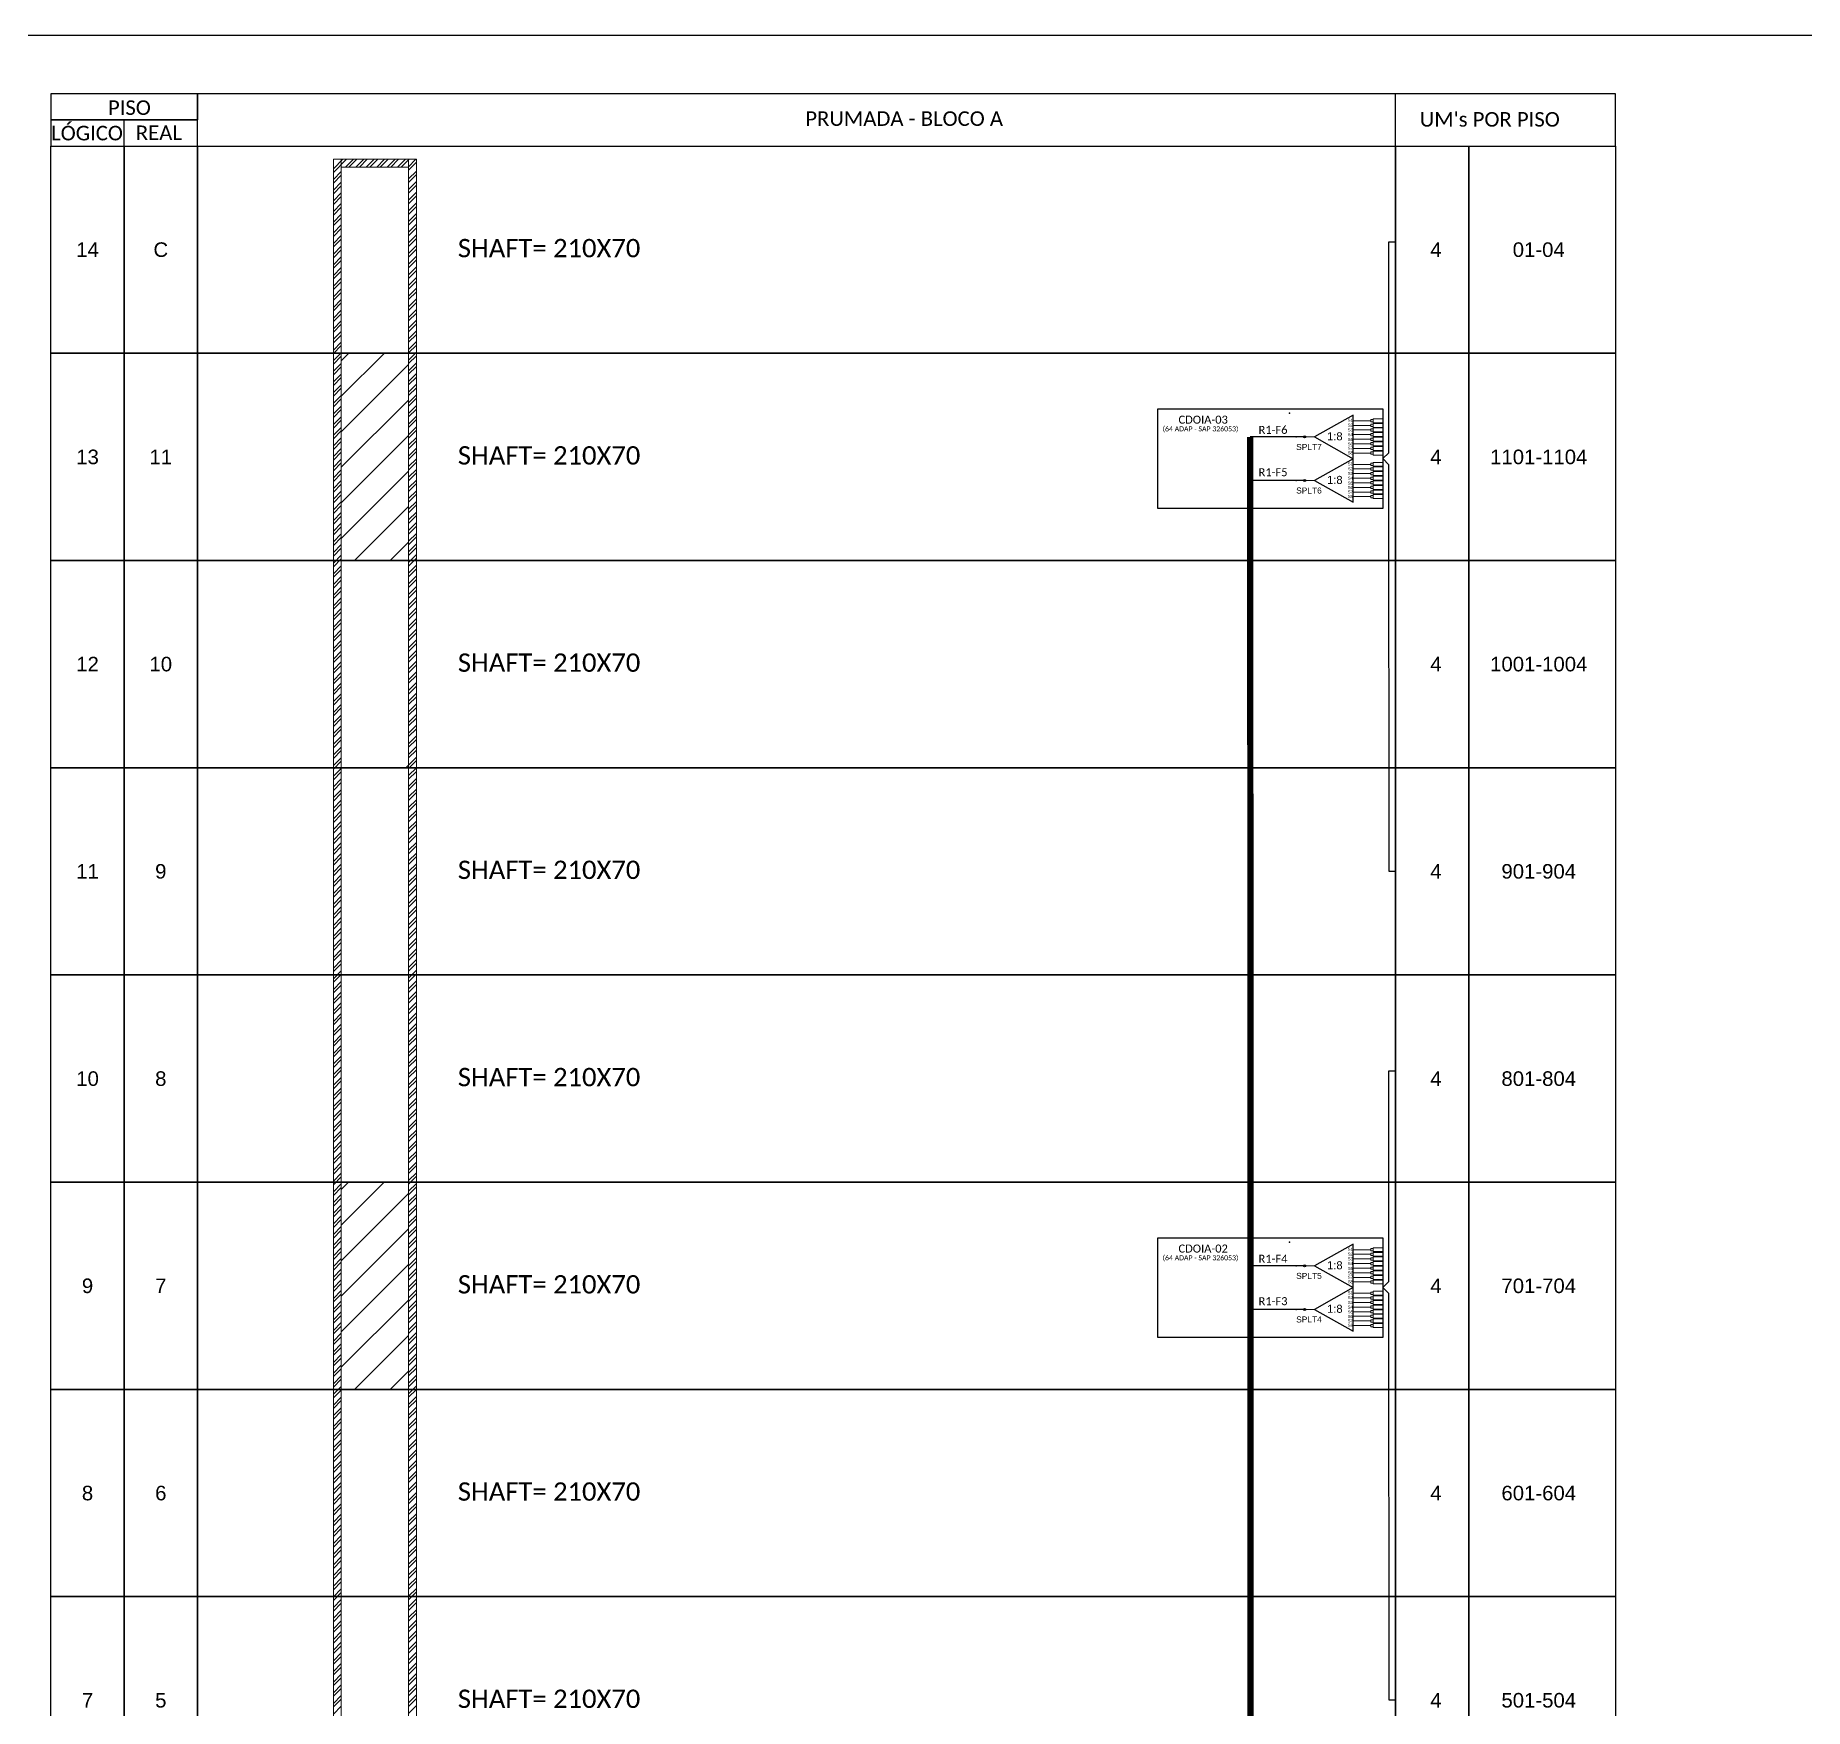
# Model space of a CAD drawing. Header units: inches. Extents: x 10034 to 13570, y 6075 to 9325.
# Drawn here: x 12926.3 to 13245.6, y 8330.6 to 8632.6 of the extents above; entities that cross this region are included whole.
import ezdxf
from ezdxf.enums import TextEntityAlignment as Align

# ---------------------------------------------------------------- set-up
doc = ezdxf.new("R2010")
doc.units = ezdxf.units.IN
doc.header["$MEASUREMENT"] = 0
doc.styles.add('ARIAL', font='arial.ttf')
doc.styles.add('WMF-Calibri0', font='CALIBRI.TTF')

# ---------------------------------------------------------------- blocks, each defined once
blk = doc.blocks.new('SPLT_1-8_SC-APC')
at = {"color": 1}
blk.add_lwpolyline([(-7.37, -2.1), (-17.04, -7.55), (-7.37, -13), (-7.37, -2.1)], dxfattribs=at)
at = {"color": 3, "lineweight": 0}
for points in [[(-2.99, -3.51), (-7.37, -3.51)], [(-2.41, -3.02), (-2.41, -4)], [(-2.41, -3.02), (0, -3.02)], [(-2.41, -4), (0, -4)], [(-2.41, -4.17), (-2.41, -5.16)], [(-2.41, -4.17), (0, -4.17)], [(-7.37, -4.66), (-2.99, -4.66)], [(-7.37, -5.82), (-2.99, -5.82)], [(-7.37, -6.97), (-2.99, -6.97)], [(-7.37, -8.12), (-2.99, -8.12)], [(-2.41, -5.16), (0, -5.16)], [(-2.41, -5.32), (-2.41, -6.31)], [(-2.41, -5.32), (0, -5.32)], [(-2.41, -6.31), (0, -6.31)], [(-2.41, -6.48), (-2.41, -7.46)], [(-2.41, -6.48), (0, -6.48)], [(-2.41, -7.46), (0, -7.46)], [(-2.41, -7.63), (-2.41, -8.62)], [(-2.41, -7.63), (0, -7.63)], [(-2.41, -8.62), (0, -8.62)], [(-2.41, -8.78), (-2.41, -9.77)], [(-2.41, -8.78), (0, -8.78)], [(-7.37, -9.28), (-2.99, -9.28)], [(-7.37, -10.43), (-2.99, -10.43)], [(-7.37, -11.58), (-2.99, -11.58)], [(-2.41, -9.77), (0, -9.77)], [(-2.41, -9.94), (-2.41, -10.92)], [(-2.41, -9.94), (0, -9.94)], [(-2.41, -10.92), (0, -10.92)], [(-2.41, -11.09), (-2.41, -12.08)], [(-2.41, -11.09), (0, -11.09)], [(-2.41, -12.08), (0, -12.08)]]:
    blk.add_lwpolyline(points, dxfattribs=at)
for points in [[(-2.99, -3.22), (-2.41, -3.22), (-2.41, -3.8), (-2.99, -3.8)], [(-2.99, -4.38), (-2.41, -4.38), (-2.41, -4.95), (-2.99, -4.95)], [(-2.99, -5.53), (-2.41, -5.53), (-2.41, -6.1), (-2.99, -6.1)], [(-2.99, -6.68), (-2.41, -6.68), (-2.41, -7.26), (-2.99, -7.26)], [(-2.99, -7.84), (-2.41, -7.84), (-2.41, -8.41), (-2.99, -8.41)], [(-2.99, -8.99), (-2.41, -8.99), (-2.41, -9.56), (-2.99, -9.56)], [(-2.99, -10.14), (-2.41, -10.14), (-2.41, -10.72), (-2.99, -10.72)], [(-2.99, -11.3), (-2.41, -11.3), (-2.41, -11.87), (-2.99, -11.87)]]:
    blk.add_lwpolyline(points, close=True, dxfattribs=at)
at = {"color": 1, "lineweight": 0}
blk.add_lwpolyline([(-17.04, -7.55), (-19.26, -7.55)], dxfattribs=at)
at = {"color": 1, "style": 'ARIAL'}
for s, height, p in [('S1', 0.75, (-8.74, -3.78)), ('S2', 0.75, (-8.74, -4.97)), ('1:8', 2, (-13.91, -8.4)), ('S3', 0.75, (-8.74, -6.18)), ('S4', 0.75, (-8.74, -7.36)), ('S5', 0.75, (-8.74, -8.57)), ('S6', 0.75, (-8.74, -9.69)), ('S7', 0.75, (-8.74, -10.78)), ('S8', 0.75, (-8.74, -11.9))]:
    blk.add_text(s, height=height, dxfattribs=at).set_placement(p)
blk = doc.blocks.new('SPLITTER_')
blk.add_point((0, 0))
at = {"style": 'ARIAL', "flags": 4}
blk.add_attdef('SPLT', (0, -3.26), '', height=1.5, dxfattribs=at)
blk = doc.blocks.new('A$C415C251F')
at = {"color": 3}
blk.add_point((0, 0), dxfattribs=at)
blk = doc.blocks.new('LEG_CDOIA8_C-SPLT_DIR')
at = {"color": 3}
blk.add_blockref('A$C415C251F', (0, 0), dxfattribs=at)
at = {"color": 1, "style": 'WMF-Calibri0', "flags": 4}
blk.add_attdef('CDO', (-26.84, -2.61), '', height=2, dxfattribs=at)
blk.add_attdef('MODELO', text='', height=1.5, dxfattribs=at).set_placement((-22.23, -4.54), align=Align.CENTER)
at = {"style": 'ARIAL', "flags": 4}
blk.add_attdef('SPLITAGEM', text='', height=1.5, dxfattribs=at).set_placement((-18.36, -12.59), align=Align.CENTER)

msp = doc.modelspace()

# ---------------------------------------------------------------- hatches: boundary and pattern name
h = msp.add_hatch()
h.set_pattern_fill('ANSI31', color=1, scale=1.427991)
h.set_pattern_definition([(45, (-2043.8044, -2642.7926), (-3.2059302, 3.2059302), [])])
h.paths.add_polyline_path([(12993.64, 8575.2), (12981.5, 8575.2), (12981.5, 8537.79), (12993.64, 8537.79)])
h = msp.add_hatch(color=3)
h.dxf.hatch_style = 1
edge = h.paths.add_edge_path()
edge.add_arc((13155.37, 8560.12), 0.185, 0, 360)
h = msp.add_hatch(color=3)
h.dxf.hatch_style = 1
edge = h.paths.add_edge_path()
edge.add_arc((13155.37, 8560.12), 0.185, 0, 360)
h = msp.add_hatch(color=3)
h.dxf.hatch_style = 1
edge = h.paths.add_edge_path()
edge.add_arc((13155.37, 8552.25), 0.185, 0, 360)
h = msp.add_hatch(color=3)
h.dxf.hatch_style = 1
edge = h.paths.add_edge_path()
edge.add_arc((13155.37, 8552.25), 0.185, 0, 360)
h = msp.add_hatch()
h.set_pattern_fill('ANSI31', color=1, scale=1.427991)
h.set_pattern_definition([(45, (-2043.8044, -2792.4174), (-3.2059302, 3.2059302), [])])
h.paths.add_polyline_path([(12993.64, 8425.57), (12981.5, 8425.57), (12981.5, 8388.17), (12993.64, 8388.17)])
h = msp.add_hatch(color=3)
h.dxf.hatch_style = 1
edge = h.paths.add_edge_path()
edge.add_arc((13155.37, 8410.49), 0.185, 0, 360)
h = msp.add_hatch(color=3)
h.dxf.hatch_style = 1
edge = h.paths.add_edge_path()
edge.add_arc((13155.37, 8410.49), 0.185, 0, 360)
h = msp.add_hatch(color=3)
h.dxf.hatch_style = 1
edge = h.paths.add_edge_path()
edge.add_arc((13155.37, 8402.63), 0.185, 0, 360)
h = msp.add_hatch(color=3)
h.dxf.hatch_style = 1
edge = h.paths.add_edge_path()
edge.add_arc((13155.37, 8402.63), 0.185, 0, 360)

# ---------------------------------------------------------------- linework, layer by layer
at = {"color": 3}
for p, q in [((12980.08, 8608.5), (12981.81, 8610.23)), ((12980.08, 8607.86), (12982.45, 8610.23)), ((12982.26, 8608.8), (12983.69, 8610.23)), ((12982.9, 8608.8), (12984.33, 8610.23)), ((12984.14, 8608.8), (12985.57, 8610.23)), ((12984.79, 8608.8), (12986.21, 8610.23)), ((12986.03, 8608.8), (12987.45, 8610.23)), ((12986.67, 8608.8), (12988.1, 8610.23)), ((12987.91, 8608.8), (12989.34, 8610.23)), ((12988.55, 8608.8), (12989.98, 8610.23)), ((12989.79, 8608.8), (12991.22, 8610.23)), ((12990.43, 8608.8), (12991.86, 8610.23)), ((12991.67, 8608.8), (12993.1, 8610.23)), ((12992.32, 8608.8), (12993.74, 8610.23)), ((12993.56, 8608.8), (12994.98, 8610.23)), ((12993.65, 8608.26), (12995.08, 8609.68)), ((12980.08, 8606.58), (12981.51, 8608.01)), ((12980.08, 8605.94), (12981.51, 8607.37)), ((12980.08, 8604.66), (12981.51, 8606.09)), ((12980.08, 8604.02), (12981.51, 8605.44)), ((12993.65, 8606.69), (12995.08, 8608.11)), ((12993.65, 8606.04), (12995.08, 8607.47)), ((12993.65, 8604.76), (12995.08, 8606.19)), ((12993.65, 8604.12), (12995.08, 8605.55)), ((12980.08, 8602.73), (12981.51, 8604.16)), ((12980.08, 8602.09), (12981.51, 8603.52)), ((12980.08, 8600.81), (12981.51, 8602.24)), ((12993.65, 8602.84), (12995.08, 8604.27)), ((12993.65, 8602.2), (12995.08, 8603.63)), ((12993.65, 8600.91), (12995.08, 8602.34)), ((12980.08, 8600.17), (12981.51, 8601.6)), ((12980.08, 8598.89), (12981.51, 8600.31)), ((12980.08, 8598.25), (12981.51, 8599.67)), ((12993.65, 8600.27), (12995.08, 8601.7)), ((12993.65, 8598.99), (12995.08, 8600.42)), ((12993.65, 8598.35), (12995.08, 8599.78)), ((12980.08, 8596.96), (12981.51, 8598.39)), ((12980.08, 8596.32), (12981.51, 8597.75)), ((12980.08, 8595.04), (12981.51, 8596.47)), ((12980.08, 8594.4), (12981.51, 8595.83)), ((12993.65, 8597.07), (12995.08, 8598.5)), ((12993.65, 8596.43), (12995.08, 8597.85)), ((12993.65, 8595.14), (12995.08, 8596.57)), ((12993.65, 8594.5), (12995.08, 8595.93)), ((12980.08, 8593.12), (12981.51, 8594.54)), ((12980.08, 8592.47), (12981.51, 8593.9)), ((12980.08, 8591.19), (12981.51, 8592.62)), ((12993.65, 8593.22), (12995.08, 8594.65)), ((12993.65, 8592.58), (12995.08, 8594.01)), ((12993.65, 8591.3), (12995.08, 8592.73)), ((12980.08, 8590.55), (12981.51, 8591.98)), ((12980.08, 8589.27), (12981.51, 8590.7)), ((12980.08, 8588.63), (12981.51, 8590.06)), ((12993.65, 8590.66), (12995.08, 8592.08)), ((12993.65, 8589.37), (12995.08, 8590.8)), ((12993.65, 8588.73), (12995.08, 8590.16)), ((12980.08, 8587.35), (12981.51, 8588.77)), ((12980.08, 8586.7), (12981.51, 8588.13)), ((12980.08, 8585.42), (12981.51, 8586.85)), ((12980.08, 8584.78), (12981.51, 8586.21)), ((12993.65, 8587.45), (12995.08, 8588.88)), ((12993.65, 8586.81), (12995.08, 8588.24)), ((12993.65, 8585.53), (12995.08, 8586.95)), ((12993.65, 8584.89), (12995.08, 8586.31)), ((12980.08, 8583.5), (12981.51, 8584.93)), ((12980.08, 8582.86), (12981.51, 8584.29)), ((12980.08, 8581.57), (12981.51, 8583)), ((12993.65, 8583.6), (12995.08, 8585.03)), ((12993.65, 8582.96), (12995.08, 8584.39)), ((12993.65, 8581.68), (12995.08, 8583.11)), ((12980.08, 8580.93), (12981.51, 8582.36)), ((12980.08, 8579.65), (12981.51, 8581.08)), ((12980.08, 8579.01), (12981.51, 8580.44)), ((12993.65, 8581.04), (12995.08, 8582.47)), ((12993.65, 8579.76), (12995.08, 8581.18)), ((12993.65, 8579.11), (12995.08, 8580.54)), ((12980.08, 8577.73), (12981.51, 8579.16)), ((12980.08, 8577.09), (12981.51, 8578.51)), ((12980.08, 8575.8), (12981.51, 8577.23)), ((12980.08, 8575.16), (12981.51, 8576.59)), ((12993.65, 8577.83), (12995.08, 8579.26)), ((12993.65, 8577.19), (12995.08, 8578.62)), ((12993.65, 8575.91), (12995.08, 8577.34)), ((12993.65, 8575.27), (12995.08, 8576.7)), ((12980.08, 8573.88), (12981.51, 8575.31)), ((12980.08, 8573.24), (12981.51, 8574.67)), ((12980.08, 8571.96), (12981.51, 8573.38)), ((12993.65, 8573.99), (12995.08, 8575.41)), ((12993.65, 8573.34), (12995.08, 8574.77)), ((12993.65, 8572.06), (12995.08, 8573.49)), ((12980.08, 8571.32), (12981.51, 8572.74)), ((12980.08, 8570.03), (12981.51, 8571.46)), ((12980.08, 8569.39), (12981.51, 8570.82)), ((12993.65, 8571.42), (12995.08, 8572.85)), ((12993.65, 8570.14), (12995.08, 8571.57)), ((12993.65, 8569.5), (12995.08, 8570.92)), ((12980.08, 8568.11), (12981.51, 8569.54)), ((12980.08, 8567.47), (12981.51, 8568.9)), ((12980.08, 8566.19), (12981.51, 8567.61)), ((12980.08, 8565.55), (12981.51, 8566.97)), ((12993.65, 8568.21), (12995.08, 8569.64)), ((12993.65, 8567.57), (12995.08, 8569)), ((12993.65, 8566.29), (12995.08, 8567.72)), ((12993.65, 8565.65), (12995.08, 8567.08)), ((12980.08, 8564.26), (12981.51, 8565.69)), ((12980.08, 8563.62), (12981.51, 8565.05)), ((12980.08, 8562.34), (12981.51, 8563.77)), ((12993.65, 8564.37), (12995.08, 8565.8)), ((12993.65, 8563.73), (12995.08, 8565.15)), ((12993.65, 8562.44), (12995.08, 8563.87)), ((12980.08, 8561.7), (12981.51, 8563.13)), ((12980.08, 8560.42), (12981.51, 8561.84)), ((12980.08, 8559.77), (12981.51, 8561.2)), ((12993.65, 8561.8), (12995.08, 8563.23)), ((12993.65, 8560.52), (12995.08, 8561.95)), ((12993.65, 8559.88), (12995.08, 8561.31)), ((12980.08, 8558.49), (12981.51, 8559.92)), ((12980.08, 8557.85), (12981.51, 8559.28)), ((12980.08, 8556.57), (12981.51, 8558)), ((12980.08, 8555.93), (12981.51, 8557.36)), ((12993.65, 8558.6), (12995.08, 8560.02)), ((12993.65, 8557.96), (12995.08, 8559.38)), ((12993.65, 8556.67), (12995.08, 8558.1)), ((12993.65, 8556.03), (12995.08, 8557.46)), ((12980.08, 8554.64), (12981.51, 8556.07)), ((12980.08, 8554), (12981.51, 8555.43)), ((12980.08, 8552.72), (12981.51, 8554.15)), ((12993.65, 8554.75), (12995.08, 8556.18)), ((12993.65, 8554.11), (12995.08, 8555.54)), ((12993.65, 8552.83), (12995.08, 8554.25)), ((12980.08, 8552.08), (12981.51, 8553.51)), ((12980.08, 8550.8), (12981.51, 8552.23)), ((12980.08, 8550.16), (12981.51, 8551.58)), ((12993.65, 8552.18), (12995.08, 8553.61)), ((12993.65, 8550.9), (12995.08, 8552.33)), ((12993.65, 8550.26), (12995.08, 8551.69)), ((12980.08, 8548.87), (12981.51, 8550.3)), ((12980.08, 8548.23), (12981.51, 8549.66)), ((12980.08, 8546.95), (12981.51, 8548.38)), ((12980.08, 8546.31), (12981.51, 8547.74)), ((12993.65, 8548.98), (12995.08, 8550.41)), ((12993.65, 8548.34), (12995.08, 8549.77)), ((12993.65, 8547.06), (12995.08, 8548.48)), ((12993.65, 8546.41), (12995.08, 8547.84)), ((12980.08, 8545.03), (12981.51, 8546.46)), ((12980.08, 8544.39), (12981.51, 8545.81)), ((12980.08, 8543.1), (12981.51, 8544.53)), ((12993.65, 8545.13), (12995.08, 8546.56)), ((12993.65, 8544.49), (12995.08, 8545.92)), ((12993.65, 8543.21), (12995.08, 8544.64)), ((12980.08, 8542.46), (12981.51, 8543.89)), ((12980.08, 8541.18), (12981.51, 8542.61)), ((12980.08, 8540.54), (12981.51, 8541.97)), ((12993.65, 8542.57), (12995.08, 8543.99)), ((12993.65, 8541.28), (12995.08, 8542.71)), ((12993.65, 8540.64), (12995.08, 8542.07)), ((12980.08, 8539.26), (12981.51, 8540.68)), ((12980.08, 8538.62), (12981.51, 8540.04)), ((12980.08, 8537.33), (12981.51, 8538.76)), ((12980.08, 8536.69), (12981.51, 8538.12)), ((12993.65, 8539.36), (12995.08, 8540.79)), ((12993.65, 8538.72), (12995.08, 8540.15)), ((12993.65, 8537.44), (12995.08, 8538.87)), ((12993.65, 8536.8), (12995.08, 8538.22)), ((12980.08, 8535.41), (12981.51, 8536.84)), ((12980.08, 8534.77), (12981.51, 8536.2)), ((12980.08, 8533.49), (12981.51, 8534.91)), ((12993.65, 8535.51), (12995.08, 8536.94)), ((12993.65, 8534.87), (12995.08, 8536.3)), ((12993.65, 8533.59), (12995.08, 8535.02)), ((12980.08, 8532.84), (12981.51, 8534.27)), ((12980.08, 8531.56), (12981.51, 8532.99)), ((12980.08, 8530.92), (12981.51, 8532.35)), ((12993.65, 8532.95), (12995.08, 8534.38)), ((12993.65, 8531.67), (12995.08, 8533.09)), ((12993.65, 8531.03), (12995.08, 8532.45)), ((12980.08, 8529.64), (12981.51, 8531.07)), ((12980.08, 8529), (12981.51, 8530.43)), ((12980.08, 8527.72), (12981.51, 8529.14)), ((12980.08, 8527.07), (12981.51, 8528.5)), ((12993.65, 8529.74), (12995.08, 8531.17)), ((12993.65, 8529.1), (12995.08, 8530.53)), ((12993.65, 8527.82), (12995.08, 8529.25)), ((12993.65, 8527.18), (12995.08, 8528.61)), ((12980.08, 8525.79), (12981.51, 8527.22)), ((12980.08, 8525.15), (12981.51, 8526.58)), ((12980.08, 8523.87), (12981.51, 8525.3)), ((12993.65, 8525.9), (12995.08, 8527.32)), ((12993.65, 8525.25), (12995.08, 8526.68)), ((12993.65, 8523.97), (12995.08, 8525.4)), ((12980.08, 8523.23), (12981.51, 8524.65)), ((12980.08, 8521.94), (12981.51, 8523.37)), ((12980.08, 8521.3), (12981.51, 8522.73)), ((12993.65, 8523.33), (12995.08, 8524.76)), ((12993.65, 8522.05), (12995.08, 8523.48)), ((12993.65, 8521.41), (12995.08, 8522.84)), ((12980.08, 8520.02), (12981.51, 8521.45)), ((12980.08, 8519.38), (12981.51, 8520.81)), ((12980.08, 8518.1), (12981.51, 8519.53)), ((12980.08, 8517.46), (12981.51, 8518.88)), ((12993.65, 8520.13), (12995.08, 8521.55)), ((12993.65, 8519.48), (12995.08, 8520.91)), ((12993.65, 8518.2), (12995.08, 8519.63)), ((12993.65, 8517.56), (12995.08, 8518.99)), ((12980.08, 8516.17), (12981.51, 8517.6)), ((12980.08, 8515.53), (12981.51, 8516.96)), ((12980.08, 8514.25), (12981.51, 8515.68)), ((12993.65, 8516.28), (12995.08, 8517.71)), ((12993.65, 8515.64), (12995.08, 8517.07)), ((12993.65, 8514.35), (12995.08, 8515.78)), ((12980.08, 8513.61), (12981.51, 8515.04)), ((12980.08, 8512.33), (12981.51, 8513.75)), ((12980.08, 8511.69), (12981.51, 8513.11)), ((12993.65, 8513.71), (12995.08, 8515.14)), ((12993.65, 8512.43), (12995.08, 8513.86)), ((12993.65, 8511.79), (12995.08, 8513.22)), ((12980.08, 8510.4), (12981.51, 8511.83)), ((12980.08, 8509.76), (12981.51, 8511.19)), ((12980.08, 8508.48), (12981.51, 8509.91)), ((12980.08, 8507.84), (12981.51, 8509.27)), ((12993.65, 8510.51), (12995.08, 8511.94)), ((12993.65, 8509.87), (12995.08, 8511.29)), ((12993.65, 8508.58), (12995.08, 8510.01)), ((12993.65, 8507.94), (12995.08, 8509.37)), ((12980.08, 8506.56), (12981.51, 8507.98)), ((12980.08, 8505.91), (12981.51, 8507.34)), ((12980.08, 8504.63), (12981.51, 8506.06)), ((12993.65, 8506.66), (12995.08, 8508.09)), ((12993.65, 8506.02), (12995.08, 8507.45)), ((12993.65, 8504.74), (12995.08, 8506.16)), ((12980.08, 8503.99), (12981.51, 8505.42)), ((12980.08, 8502.71), (12981.51, 8504.14)), ((12980.08, 8502.07), (12981.51, 8503.5)), ((12993.65, 8504.1), (12995.08, 8505.52)), ((12993.65, 8502.81), (12995.08, 8504.24)), ((12993.65, 8502.17), (12995.08, 8503.6)), ((12980.08, 8500.79), (12981.51, 8502.21)), ((12980.08, 8500.14), (12981.51, 8501.57)), ((12980.08, 8498.86), (12981.51, 8500.29)), ((12980.08, 8498.22), (12981.51, 8499.65)), ((12993.16, 8500.4), (12995.08, 8502.32)), ((12993.65, 8500.25), (12995.08, 8501.68)), ((12993.65, 8498.97), (12995.08, 8500.39)), ((12993.65, 8498.33), (12995.08, 8499.75)), ((12980.08, 8496.94), (12981.51, 8498.37)), ((12980.08, 8496.3), (12981.51, 8497.72)), ((12980.08, 8495.01), (12981.51, 8496.44)), ((12993.65, 8497.04), (12995.08, 8498.47)), ((12993.65, 8496.4), (12995.08, 8497.83)), ((12993.65, 8495.12), (12995.08, 8496.55)), ((12980.08, 8494.37), (12981.51, 8495.8)), ((12980.08, 8493.09), (12981.51, 8494.52)), ((12980.08, 8492.45), (12981.51, 8493.88)), ((12993.65, 8494.48), (12995.08, 8495.91)), ((12993.65, 8493.2), (12995.08, 8494.62)), ((12993.65, 8492.55), (12995.08, 8493.98)), ((12980.08, 8491.17), (12981.51, 8492.6)), ((12980.08, 8490.53), (12981.51, 8491.95)), ((12980.08, 8489.24), (12981.51, 8490.67)), ((12993.65, 8491.27), (12995.08, 8492.7)), ((12993.65, 8490.63), (12995.08, 8492.06)), ((12993.65, 8489.35), (12995.08, 8490.78)), ((12993.65, 8488.71), (12995.08, 8490.14)), ((12980.08, 8488.6), (12981.51, 8490.03)), ((12980.08, 8487.32), (12981.51, 8488.75)), ((12980.08, 8486.68), (12981.51, 8488.11)), ((12993.65, 8487.42), (12995.08, 8488.85)), ((12993.65, 8486.78), (12995.08, 8488.21)), ((12993.65, 8485.5), (12995.08, 8486.93)), ((12980.08, 8485.4), (12981.51, 8486.82)), ((12980.08, 8484.76), (12981.51, 8486.18)), ((12980.08, 8483.47), (12981.51, 8484.9)), ((12980.08, 8482.83), (12981.51, 8484.26)), ((12993.65, 8484.86), (12995.08, 8486.29)), ((12993.65, 8483.58), (12995.08, 8485.01)), ((12993.65, 8482.94), (12995.08, 8484.36)), ((12980.08, 8481.55), (12981.51, 8482.98)), ((12980.08, 8480.91), (12981.51, 8482.34)), ((12980.08, 8479.63), (12981.51, 8481.05)), ((12993.65, 8481.65), (12995.08, 8483.08)), ((12993.65, 8481.01), (12995.08, 8482.44)), ((12993.65, 8479.73), (12995.08, 8481.16)), ((12993.65, 8479.09), (12995.08, 8480.52)), ((12980.08, 8478.98), (12981.51, 8480.41)), ((12980.08, 8477.7), (12981.51, 8479.13)), ((12980.08, 8477.06), (12981.51, 8478.49)), ((12993.65, 8477.81), (12995.08, 8479.24)), ((12993.65, 8477.17), (12995.08, 8478.59)), ((12993.65, 8475.88), (12995.08, 8477.31)), ((12980.08, 8475.78), (12981.51, 8477.21)), ((12980.08, 8475.14), (12981.51, 8476.57)), ((12980.08, 8473.86), (12981.51, 8475.28)), ((12980.08, 8473.21), (12981.51, 8474.64)), ((12993.65, 8475.24), (12995.08, 8476.67)), ((12993.65, 8473.96), (12995.08, 8475.39)), ((12993.65, 8473.32), (12995.08, 8474.75)), ((12980.08, 8471.93), (12981.51, 8473.36)), ((12980.08, 8471.29), (12981.51, 8472.72)), ((12980.08, 8470.01), (12981.51, 8471.44)), ((12993.65, 8472.04), (12995.08, 8473.46)), ((12993.65, 8471.4), (12995.08, 8472.82)), ((12993.65, 8470.11), (12995.08, 8471.54)), ((12993.65, 8469.47), (12995.08, 8470.9)), ((12980.08, 8469.37), (12981.51, 8470.8)), ((12980.08, 8468.08), (12981.51, 8469.51)), ((12980.08, 8467.44), (12981.51, 8468.87)), ((12993.65, 8468.19), (12995.08, 8469.62)), ((12993.65, 8467.55), (12995.08, 8468.98)), ((12980.08, 8466.16), (12981.51, 8467.59)), ((12980.08, 8465.52), (12981.51, 8466.95)), ((12980.08, 8464.24), (12981.51, 8465.67)), ((12980.08, 8463.6), (12981.51, 8465.02)), ((12993.65, 8466.27), (12995.08, 8467.69)), ((12993.65, 8465.62), (12995.08, 8467.05)), ((12993.65, 8464.34), (12995.08, 8465.77)), ((12993.65, 8463.7), (12995.08, 8465.13)), ((12980.08, 8462.31), (12981.51, 8463.74)), ((12980.08, 8461.67), (12981.51, 8463.1)), ((12980.08, 8460.39), (12981.51, 8461.82)), ((12993.65, 8462.42), (12995.08, 8463.85)), ((12993.65, 8461.78), (12995.08, 8463.21)), ((12993.65, 8460.5), (12995.08, 8461.92)), ((12980.08, 8459.75), (12981.51, 8461.18)), ((12980.08, 8458.47), (12981.51, 8459.89)), ((12980.08, 8457.83), (12981.51, 8459.25)), ((12993.65, 8459.85), (12995.08, 8461.28)), ((12993.65, 8458.57), (12995.08, 8460)), ((12993.65, 8457.93), (12995.08, 8459.36)), ((12980.08, 8456.54), (12981.51, 8457.97)), ((12980.08, 8455.9), (12981.51, 8457.33)), ((12980.08, 8454.62), (12981.51, 8456.05)), ((12980.08, 8453.98), (12981.51, 8455.41)), ((12993.65, 8456.65), (12995.08, 8458.08)), ((12993.65, 8456.01), (12995.08, 8457.43)), ((12993.65, 8454.72), (12995.08, 8456.15)), ((12993.65, 8454.08), (12995.08, 8455.51)), ((12980.08, 8452.7), (12981.51, 8454.12)), ((12980.08, 8452.06), (12981.51, 8453.48)), ((12980.08, 8450.77), (12981.51, 8452.2)), ((12993.65, 8452.8), (12995.08, 8454.23)), ((12993.65, 8452.16), (12995.08, 8453.59)), ((12993.65, 8450.88), (12995.08, 8452.31)), ((12980.08, 8450.13), (12981.51, 8451.56)), ((12980.08, 8448.85), (12981.51, 8450.28)), ((12980.08, 8448.21), (12981.51, 8449.64)), ((12993.65, 8450.24), (12995.08, 8451.66)), ((12993.65, 8448.95), (12995.08, 8450.38)), ((12993.65, 8448.31), (12995.08, 8449.74)), ((12980.08, 8446.93), (12981.51, 8448.35)), ((12980.08, 8446.28), (12981.51, 8447.71)), ((12980.08, 8445), (12981.51, 8446.43)), ((12980.08, 8444.36), (12981.51, 8445.79)), ((12993.65, 8447.03), (12995.08, 8448.46)), ((12993.65, 8446.39), (12995.08, 8447.82)), ((12993.65, 8445.11), (12995.08, 8446.53)), ((12993.65, 8444.47), (12995.08, 8445.89)), ((12980.08, 8443.08), (12981.51, 8444.51)), ((12980.08, 8442.44), (12981.51, 8443.87)), ((12980.08, 8441.15), (12981.51, 8442.58)), ((12993.65, 8443.18), (12995.08, 8444.61)), ((12993.65, 8442.54), (12995.08, 8443.97)), ((12993.65, 8441.26), (12995.08, 8442.69)), ((12980.08, 8440.51), (12981.51, 8441.94)), ((12980.08, 8439.23), (12981.51, 8440.66)), ((12980.08, 8438.59), (12981.51, 8440.02)), ((12993.65, 8440.62), (12995.08, 8442.05)), ((12993.65, 8439.34), (12995.08, 8440.76)), ((12993.65, 8438.69), (12995.08, 8440.12)), ((12980.08, 8437.31), (12981.51, 8438.74)), ((12980.08, 8436.67), (12981.51, 8438.09)), ((12980.08, 8435.38), (12981.51, 8436.81)), ((12980.08, 8434.74), (12981.51, 8436.17)), ((12993.65, 8437.41), (12995.08, 8438.84)), ((12993.65, 8436.77), (12995.08, 8438.2)), ((12993.65, 8435.49), (12995.08, 8436.92)), ((12993.65, 8434.85), (12995.08, 8436.28)), ((12980.08, 8433.46), (12981.51, 8434.89)), ((12980.08, 8432.82), (12981.51, 8434.25)), ((12980.08, 8431.54), (12981.51, 8432.97)), ((12993.65, 8433.57), (12995.08, 8434.99)), ((12993.65, 8432.92), (12995.08, 8434.35)), ((12993.65, 8431.64), (12995.08, 8433.07)), ((12980.08, 8430.9), (12981.51, 8432.32)), ((12980.08, 8429.61), (12981.51, 8431.04)), ((12980.08, 8428.97), (12981.51, 8430.4)), ((12993.65, 8431), (12995.08, 8432.43)), ((12993.65, 8429.72), (12995.08, 8431.15)), ((12993.65, 8429.08), (12995.08, 8430.5)), ((12980.08, 8427.69), (12981.51, 8429.12)), ((12980.08, 8427.05), (12981.51, 8428.48)), ((12980.08, 8425.77), (12981.51, 8427.19)), ((12980.08, 8425.13), (12981.51, 8426.55)), ((12993.65, 8427.79), (12995.08, 8429.22)), ((12993.65, 8427.15), (12995.08, 8428.58)), ((12993.65, 8425.87), (12995.08, 8427.3)), ((12993.65, 8425.23), (12995.08, 8426.66)), ((12980.08, 8423.84), (12981.51, 8425.27)), ((12980.08, 8423.2), (12981.51, 8424.63)), ((12980.08, 8421.92), (12981.51, 8423.35)), ((12993.65, 8423.95), (12995.08, 8425.38)), ((12993.65, 8423.31), (12995.08, 8424.73)), ((12993.65, 8422.02), (12995.08, 8423.45)), ((12980.08, 8421.28), (12981.51, 8422.71)), ((12980.08, 8420), (12981.51, 8421.42)), ((12980.08, 8419.35), (12981.51, 8420.78)), ((12993.65, 8421.38), (12995.08, 8422.81)), ((12993.65, 8420.1), (12995.08, 8421.53)), ((12993.65, 8419.46), (12995.08, 8420.89)), ((12980.08, 8418.07), (12981.51, 8419.5)), ((12980.08, 8417.43), (12981.51, 8418.86)), ((12980.08, 8416.15), (12981.51, 8417.58)), ((12980.08, 8415.51), (12981.51, 8416.94)), ((12993.65, 8418.18), (12995.08, 8419.6)), ((12993.65, 8417.54), (12995.08, 8418.96)), ((12993.65, 8416.25), (12995.08, 8417.68)), ((12993.65, 8415.61), (12995.08, 8417.04)), ((12980.08, 8414.23), (12981.51, 8415.65)), ((12980.08, 8413.58), (12981.51, 8415.01)), ((12980.08, 8412.3), (12981.51, 8413.73)), ((12993.65, 8414.33), (12995.08, 8415.76)), ((12993.65, 8413.69), (12995.08, 8415.12)), ((12993.65, 8412.41), (12995.08, 8413.83)), ((12980.08, 8411.66), (12981.51, 8413.09)), ((12980.08, 8410.38), (12981.51, 8411.81)), ((12980.08, 8409.74), (12981.51, 8411.16)), ((12993.65, 8411.76), (12995.08, 8413.19)), ((12993.65, 8410.48), (12995.08, 8411.91)), ((12993.65, 8409.84), (12995.08, 8411.27)), ((12980.08, 8408.45), (12981.51, 8409.88)), ((12980.08, 8407.81), (12981.51, 8409.24)), ((12980.08, 8406.53), (12981.51, 8407.96)), ((12980.08, 8405.89), (12981.51, 8407.32)), ((12993.65, 8408.56), (12995.08, 8409.99)), ((12993.65, 8407.92), (12995.08, 8409.35)), ((12993.65, 8406.64), (12995.08, 8408.06)), ((12993.65, 8405.99), (12995.08, 8407.42)), ((12980.08, 8404.61), (12981.51, 8406.04)), ((12980.08, 8403.97), (12981.51, 8405.39)), ((12980.08, 8402.68), (12981.51, 8404.11)), ((12993.65, 8404.71), (12995.08, 8406.14)), ((12993.65, 8404.07), (12995.08, 8405.5)), ((12993.65, 8402.79), (12995.08, 8404.22)), ((12980.08, 8402.04), (12981.51, 8403.47)), ((12980.08, 8400.76), (12981.51, 8402.19)), ((12980.08, 8400.12), (12981.51, 8401.55)), ((12993.65, 8402.15), (12995.08, 8403.58)), ((12993.65, 8400.86), (12995.08, 8402.29)), ((12993.65, 8400.22), (12995.08, 8401.65)), ((12980.08, 8398.84), (12981.51, 8400.26)), ((12980.08, 8398.2), (12981.51, 8399.62)), ((12980.08, 8396.91), (12981.51, 8398.34)), ((12980.08, 8396.27), (12981.51, 8397.7)), ((12993.65, 8398.94), (12995.08, 8400.37)), ((12993.65, 8398.3), (12995.08, 8399.73)), ((12993.65, 8397.02), (12995.08, 8398.45)), ((12993.65, 8396.38), (12995.08, 8397.8)), ((12980.08, 8394.99), (12981.51, 8396.42)), ((12980.08, 8394.35), (12981.51, 8395.78)), ((12980.08, 8393.07), (12981.51, 8394.49)), ((12993.65, 8395.09), (12995.08, 8396.52)), ((12993.65, 8394.45), (12995.08, 8395.88)), ((12993.65, 8393.17), (12995.08, 8394.6)), ((12980.08, 8392.42), (12981.51, 8393.85)), ((12980.08, 8391.14), (12981.51, 8392.57)), ((12980.08, 8390.5), (12981.51, 8391.93)), ((12993.65, 8392.53), (12995.08, 8393.96)), ((12993.65, 8391.25), (12995.08, 8392.67)), ((12993.65, 8390.61), (12995.08, 8392.03)), ((12980.08, 8389.22), (12981.51, 8390.65)), ((12980.08, 8388.58), (12981.51, 8390.01)), ((12980.08, 8387.3), (12981.51, 8388.72)), ((12980.08, 8386.65), (12981.51, 8388.08)), ((12993.65, 8389.32), (12995.08, 8390.75)), ((12993.65, 8388.68), (12995.08, 8390.11)), ((12993.65, 8387.4), (12995.08, 8388.83)), ((12993.65, 8386.76), (12995.08, 8388.19)), ((12980.08, 8385.37), (12981.51, 8386.8)), ((12980.08, 8384.73), (12981.51, 8386.16)), ((12980.08, 8383.45), (12981.51, 8384.88)), ((12993.65, 8385.48), (12995.08, 8386.9)), ((12993.65, 8384.84), (12995.08, 8386.26)), ((12993.65, 8383.55), (12995.08, 8384.98)), ((12980.08, 8382.81), (12981.51, 8384.23)), ((12980.08, 8381.52), (12981.51, 8382.95)), ((12980.08, 8380.88), (12981.51, 8382.31)), ((12993.65, 8382.91), (12995.08, 8384.34)), ((12993.65, 8381.63), (12995.08, 8383.06)), ((12993.65, 8380.99), (12995.08, 8382.42)), ((12980.08, 8379.6), (12981.51, 8381.03)), ((12980.08, 8378.96), (12981.51, 8380.39)), ((12980.08, 8377.68), (12981.51, 8379.11)), ((12980.08, 8377.04), (12981.51, 8378.46)), ((12993.65, 8379.71), (12995.08, 8381.13)), ((12993.65, 8379.06), (12995.08, 8380.49)), ((12993.65, 8377.78), (12995.08, 8379.21)), ((12993.65, 8377.14), (12995.08, 8378.57)), ((12980.08, 8375.75), (12981.51, 8377.18)), ((12980.08, 8375.11), (12981.51, 8376.54)), ((12980.08, 8373.83), (12981.51, 8375.26)), ((12993.65, 8375.86), (12995.08, 8377.29)), ((12993.65, 8375.22), (12995.08, 8376.65)), ((12993.65, 8373.93), (12995.08, 8375.36)), ((12980.08, 8373.19), (12981.51, 8374.62)), ((12980.08, 8371.91), (12981.51, 8373.33)), ((12980.08, 8371.27), (12981.51, 8372.69)), ((12993.65, 8373.29), (12995.08, 8374.72)), ((12993.65, 8372.01), (12995.08, 8373.44)), ((12993.65, 8371.37), (12995.08, 8372.8)), ((12980.08, 8369.98), (12981.51, 8371.41)), ((12980.08, 8369.34), (12981.51, 8370.77)), ((12980.08, 8368.06), (12981.51, 8369.49)), ((12980.08, 8367.42), (12981.51, 8368.85)), ((12993.65, 8370.09), (12995.08, 8371.52)), ((12993.65, 8369.45), (12995.08, 8370.87)), ((12993.65, 8368.16), (12995.08, 8369.59)), ((12993.65, 8367.52), (12995.08, 8368.95)), ((12980.08, 8366.14), (12981.51, 8367.56)), ((12980.08, 8365.49), (12981.51, 8366.92)), ((12980.08, 8364.21), (12981.51, 8365.64)), ((12993.65, 8366.24), (12995.08, 8367.67)), ((12993.65, 8365.6), (12995.08, 8367.03)), ((12993.65, 8364.32), (12995.08, 8365.75)), ((12980.08, 8363.57), (12981.51, 8365)), ((12980.08, 8362.29), (12981.51, 8363.72)), ((12980.08, 8361.65), (12981.51, 8363.08)), ((12993.65, 8363.68), (12995.08, 8365.1)), ((12993.65, 8362.39), (12995.08, 8363.82)), ((12993.65, 8361.75), (12995.08, 8363.18)), ((12980.08, 8360.37), (12981.51, 8361.79)), ((12980.08, 8359.72), (12981.51, 8361.15)), ((12980.08, 8358.44), (12981.51, 8359.87)), ((12980.08, 8357.8), (12981.51, 8359.23)), ((12993.65, 8360.47), (12995.08, 8361.9)), ((12993.65, 8359.83), (12995.08, 8361.26)), ((12993.65, 8358.55), (12995.08, 8359.97)), ((12993.65, 8357.91), (12995.08, 8359.33)), ((12980.08, 8356.52), (12981.51, 8357.95)), ((12980.08, 8355.88), (12981.51, 8357.31)), ((12980.08, 8354.59), (12981.51, 8356.02)), ((12993.65, 8356.62), (12995.08, 8358.05)), ((12993.65, 8355.98), (12995.08, 8357.41)), ((12993.65, 8354.7), (12995.08, 8356.13)), ((12980.08, 8353.95), (12981.51, 8355.38)), ((12980.08, 8352.67), (12981.51, 8354.1)), ((12980.08, 8352.03), (12981.51, 8353.46)), ((12993.65, 8354.06), (12995.08, 8355.49)), ((12993.65, 8352.78), (12995.08, 8354.2)), ((12993.65, 8352.13), (12995.08, 8353.56)), ((12980.08, 8350.75), (12981.51, 8352.18)), ((12980.08, 8350.11), (12981.51, 8351.53)), ((12980.08, 8348.82), (12981.51, 8350.25)), ((12980.08, 8348.18), (12981.51, 8349.61)), ((12993.65, 8350.85), (12995.08, 8352.28)), ((12993.65, 8350.21), (12995.08, 8351.64)), ((12993.65, 8348.93), (12995.08, 8350.36)), ((12993.65, 8348.29), (12995.08, 8349.72)), ((12980.08, 8346.9), (12981.51, 8348.33)), ((12980.08, 8346.26), (12981.51, 8347.69)), ((12980.08, 8344.98), (12981.51, 8346.4)), ((12993.65, 8347.01), (12995.08, 8348.43)), ((12993.65, 8346.36), (12995.08, 8347.79)), ((12993.65, 8345.08), (12995.08, 8346.51)), ((12980.08, 8344.34), (12981.51, 8345.76)), ((12980.08, 8343.05), (12981.51, 8344.48)), ((12980.08, 8342.41), (12981.51, 8343.84)), ((12993.65, 8344.44), (12995.08, 8345.87)), ((12993.65, 8343.16), (12995.08, 8344.59)), ((12993.65, 8342.52), (12995.08, 8343.94)), ((12980.08, 8341.13), (12981.51, 8342.56)), ((12980.08, 8340.49), (12981.51, 8341.92)), ((12980.08, 8339.21), (12981.51, 8340.63)), ((12980.08, 8338.57), (12981.51, 8339.99)), ((12993.65, 8341.23), (12995.08, 8342.66)), ((12993.65, 8340.59), (12995.08, 8342.02)), ((12993.65, 8339.31), (12995.08, 8340.74)), ((12993.65, 8338.67), (12995.08, 8340.1)), ((12980.08, 8337.28), (12981.51, 8338.71)), ((12980.08, 8336.64), (12981.51, 8338.07)), ((12993.65, 8337.39), (12995.08, 8338.82)), ((12993.65, 8336.75), (12995.08, 8338.17)), ((12993.65, 8335.46), (12995.08, 8336.89)), ((12980.08, 8335.36), (12981.51, 8336.79)), ((12980.08, 8334.72), (12981.51, 8336.15)), ((12980.08, 8333.44), (12981.51, 8334.86)), ((12980.08, 8332.79), (12981.51, 8334.22)), ((12993.65, 8334.82), (12995.08, 8336.25)), ((12993.65, 8333.54), (12995.08, 8334.97)), ((12993.65, 8332.9), (12995.08, 8334.33)), ((12980.08, 8331.51), (12981.51, 8332.94)), ((12980.08, 8330.87), (12981.51, 8332.3)), ((12980.08, 8329.59), (12981.51, 8331.02)), ((12993.65, 8331.62), (12995.08, 8333.04)), ((12993.65, 8330.98), (12995.08, 8332.4)), ((12993.65, 8329.69), (12995.08, 8331.12))]:
    msp.add_line(p, q, dxfattribs=at)
for points in [[(12731.87, 8038.59), (13570.43, 8038.59), (13570.43, 8632.59), (12731.87, 8632.59), (12731.87, 8038.59)], [(12955.55, 8612.62), (13211.45, 8612.62), (13211.45, 8622.02), (12955.55, 8622.02), (12955.55, 8622.02), (12955.55, 8617.32)], [(13171.77, 8612.62), (13171.77, 8622.02)], [(12942.33, 8612.62), (12942.33, 8617.32)]]:
    msp.add_lwpolyline(points)
for points in [[(12929.11, 8617.32), (12955.55, 8617.32), (12955.55, 8622.02), (12929.11, 8622.02)], [(12929.11, 8612.62), (12955.55, 8612.62), (12955.55, 8617.32), (12929.11, 8617.32)]]:
    msp.add_lwpolyline(points, close=True)
at = {"color": 0}
for points in [[(12929.11, 8612.62), (12942.33, 8612.62), (12942.33, 8575.22), (12929.11, 8575.22)], [(12942.33, 8612.62), (12955.55, 8612.62), (12955.55, 8575.22), (12942.33, 8575.22)], [(12955.55, 8612.62), (13171.79, 8612.62), (13171.79, 8575.22), (12955.55, 8575.22)], [(13171.79, 8612.62), (13185.01, 8612.62), (13185.01, 8575.22), (13171.79, 8575.22)], [(13185.01, 8612.62), (13211.45, 8612.62), (13211.45, 8575.22), (13185.01, 8575.22)], [(12929.11, 8575.22), (12942.33, 8575.22), (12942.33, 8537.81), (12929.11, 8537.81)], [(12942.33, 8575.22), (12955.55, 8575.22), (12955.55, 8537.81), (12942.33, 8537.81)], [(12955.55, 8575.22), (13171.79, 8575.22), (13171.79, 8537.81), (12955.55, 8537.81)], [(13171.79, 8575.22), (13185.01, 8575.22), (13185.01, 8537.81), (13171.79, 8537.81)], [(13185.01, 8575.22), (13211.45, 8575.22), (13211.45, 8537.81), (13185.01, 8537.81)], [(12929.11, 8537.81), (12942.33, 8537.81), (12942.33, 8500.4), (12929.11, 8500.4)], [(12942.33, 8537.81), (12955.55, 8537.81), (12955.55, 8500.4), (12942.33, 8500.4)], [(12955.55, 8537.81), (13171.79, 8537.81), (13171.79, 8500.4), (12955.55, 8500.4)], [(13171.79, 8537.81), (13185.01, 8537.81), (13185.01, 8500.4), (13171.79, 8500.4)], [(13185.01, 8537.81), (13211.45, 8537.81), (13211.45, 8500.4), (13185.01, 8500.4)], [(12929.11, 8500.4), (12942.33, 8500.4), (12942.33, 8463), (12929.11, 8463)], [(12942.33, 8500.4), (12955.55, 8500.4), (12955.55, 8463), (12942.33, 8463)], [(12955.55, 8500.4), (13171.79, 8500.4), (13171.79, 8463), (12955.55, 8463)], [(13171.79, 8500.4), (13185.01, 8500.4), (13185.01, 8463), (13171.79, 8463)], [(13185.01, 8500.4), (13211.45, 8500.4), (13211.45, 8463), (13185.01, 8463)], [(12929.11, 8463), (12942.33, 8463), (12942.33, 8425.59), (12929.11, 8425.59)], [(12942.33, 8463), (12955.55, 8463), (12955.55, 8425.59), (12942.33, 8425.59)], [(12955.55, 8463), (13171.79, 8463), (13171.79, 8425.59), (12955.55, 8425.59)], [(13171.79, 8463), (13185.01, 8463), (13185.01, 8425.59), (13171.79, 8425.59)], [(13185.01, 8463), (13211.45, 8463), (13211.45, 8425.59), (13185.01, 8425.59)], [(12929.11, 8425.59), (12942.33, 8425.59), (12942.33, 8388.18), (12929.11, 8388.18)], [(12942.33, 8425.59), (12955.55, 8425.59), (12955.55, 8388.18), (12942.33, 8388.18)], [(12955.55, 8425.59), (13171.79, 8425.59), (13171.79, 8388.18), (12955.55, 8388.18)], [(13171.79, 8425.59), (13185.01, 8425.59), (13185.01, 8388.18), (13171.79, 8388.18)], [(13185.01, 8425.59), (13211.45, 8425.59), (13211.45, 8388.18), (13185.01, 8388.18)], [(12929.11, 8388.18), (12942.33, 8388.18), (12942.33, 8350.78), (12929.11, 8350.78)], [(12942.33, 8388.18), (12955.55, 8388.18), (12955.55, 8350.78), (12942.33, 8350.78)], [(12955.55, 8388.18), (13171.79, 8388.18), (13171.79, 8350.78), (12955.55, 8350.78)], [(13171.79, 8388.18), (13185.01, 8388.18), (13185.01, 8350.78), (13171.79, 8350.78)], [(13185.01, 8388.18), (13211.45, 8388.18), (13211.45, 8350.78), (13185.01, 8350.78)], [(12929.11, 8350.78), (12942.33, 8350.78), (12942.33, 8313.37), (12929.11, 8313.37)], [(12942.33, 8350.78), (12955.55, 8350.78), (12955.55, 8313.37), (12942.33, 8313.37)], [(12955.55, 8350.78), (13171.79, 8350.78), (13171.79, 8313.37), (12955.55, 8313.37)], [(13171.79, 8350.78), (13185.01, 8350.78), (13185.01, 8313.37), (13171.79, 8313.37)], [(13185.01, 8350.78), (13211.45, 8350.78), (13211.45, 8313.37), (13185.01, 8313.37)]]:
    msp.add_lwpolyline(points, close=True, dxfattribs=at)
at = {"color": 2, "lineweight": 0}
for points in [[(12980.08, 8605.92), (12980.08, 8610.23), (12995.08, 8610.23), (12995.08, 8606.86)], [(12995.08, 8610.23), (12995.08, 8090.04), (12980.08, 8090.04), (12980.08, 8610.23)], [(12993.65, 8610.23), (12993.65, 8091.46), (12981.51, 8091.46), (12981.51, 8610.23)], [(12981.51, 8606.77), (12981.51, 8608.8), (12993.65, 8608.8), (12993.65, 8605.7)]]:
    msp.add_lwpolyline(points, dxfattribs=at)
at = {"color": 3}
for points in [[(13171.79, 8481.7), (13170.6, 8481.7), (13170.59, 8555.1), (13169.46, 8556.19), (13170.59, 8557.27), (13170.59, 8557.27), (13170.59, 8595.34), (13171.79, 8595.34)], [(13171.79, 8332.08), (13170.6, 8332.07), (13170.59, 8405.47), (13169.46, 8406.56), (13170.59, 8407.65), (13170.59, 8407.65), (13170.59, 8445.72), (13171.79, 8445.72)]]:
    msp.add_lwpolyline(points, dxfattribs=at)
at = {"color": 1}
for points in [[(13128.9, 8565.19), (13169.46, 8565.19), (13169.46, 8547.18), (13128.9, 8547.18)], [(13128.9, 8415.57), (13169.46, 8415.57), (13169.46, 8397.56), (13128.9, 8397.56)]]:
    msp.add_lwpolyline(points, close=True, dxfattribs=at)
at = {"color": 5, "const_width": 1.14}
msp.add_lwpolyline([(13145.55, 8560.12), (13145.7, 8118.93), (13145.55, 8260.87)], dxfattribs=at)
at = {"color": 5}
for points in [[(13155.19, 8560.12), (13145.55, 8560.12)], [(13155.19, 8560.12), (13155.37, 8560.12)], [(13155.19, 8552.25), (13145.55, 8552.25)], [(13155.19, 8410.49), (13145.55, 8410.49)], [(13155.19, 8410.49), (13155.37, 8410.49)], [(13155.19, 8402.63), (13145.55, 8402.63)]]:
    msp.add_lwpolyline(points, dxfattribs=at)
at = {"color": 3}
for centre in [(13155.37, 8560.12), (13155.37, 8560.12), (13155.37, 8552.25), (13155.37, 8552.25), (13155.37, 8410.49), (13155.37, 8410.49), (13155.37, 8402.63), (13155.37, 8402.63)]:
    msp.add_circle(centre, 0.185, dxfattribs=at)

# ---------------------------------------------------------------- block references
at = {"color": 1}
ref = msp.add_blockref('LEG_CDOIA8_C-SPLT_DIR', (13152.63, 8564.39), dxfattribs=dict(at, xscale=0.7219999999993433, yscale=0.7219999999993433, zscale=0.7219999999993433))
ref.add_attrib('CDO', 'CDOIA-03', (13132.6, 8562.51), dxfattribs={"color": 1, "height": 1.444, "style": 'WMF-Calibri0'})
ref.add_attrib('MODELO', '(64 ADAP - SAP 326053)', dxfattribs={"color": 1, "height": 0.9025, "style": 'WMF-Calibri0'}).set_placement((13136.58, 8561.12), align=Align.CENTER)
at = {"color": 3, "xscale": 0.7219999999993433, "yscale": 0.7219999999993433, "zscale": 0.7219999999993433}
for p in [(13169.46, 8565.57), (13169.46, 8557.7), (13169.46, 8415.94), (13169.46, 8408.08)]:
    msp.add_blockref('SPLT_1-8_SC-APC', p, dxfattribs=at)
ref = msp.add_blockref('SPLITTER_', (13153.84, 8560.12), dxfattribs=dict(xscale=0.7219999999993433, yscale=0.7219999999993433, zscale=0.7219999999993433))
ref.add_attrib('SPLT', 'SPLT7', (13153.84, 8557.76), dxfattribs={"height": 1.083, "style": 'ARIAL'})
ref = msp.add_blockref('SPLITTER_', (13153.84, 8552.25), dxfattribs=dict(xscale=0.7219999999993433, yscale=0.7219999999993433, zscale=0.7219999999993433))
ref.add_attrib('SPLT', 'SPLT6', (13153.84, 8549.9), dxfattribs={"height": 1.083, "style": 'ARIAL'})
at = {"color": 1}
ref = msp.add_blockref('LEG_CDOIA8_C-SPLT_DIR', (13152.63, 8414.77), dxfattribs=dict(at, xscale=0.7219999999993433, yscale=0.7219999999993433, zscale=0.7219999999993433))
ref.add_attrib('CDO', 'CDOIA-02', (13132.6, 8412.89), dxfattribs={"color": 1, "height": 1.444, "style": 'WMF-Calibri0'})
ref.add_attrib('MODELO', '(64 ADAP - SAP 326053)', dxfattribs={"color": 1, "height": 0.9025, "style": 'WMF-Calibri0'}).set_placement((13136.58, 8411.49), align=Align.CENTER)
ref = msp.add_blockref('SPLITTER_', (13153.84, 8410.49), dxfattribs=dict(xscale=0.7219999999993433, yscale=0.7219999999993433, zscale=0.7219999999993433))
ref.add_attrib('SPLT', 'SPLT5', (13153.84, 8408.14), dxfattribs={"height": 1.083, "style": 'ARIAL'})
ref = msp.add_blockref('SPLITTER_', (13153.84, 8402.63), dxfattribs=dict(xscale=0.7219999999993433, yscale=0.7219999999993433, zscale=0.7219999999993433))
ref.add_attrib('SPLT', 'SPLT4', (13153.84, 8400.27), dxfattribs={"height": 1.083, "style": 'ARIAL'})

# ---------------------------------------------------------------- texts
at = {"style": 'WMF-Calibri0'}
for s, height, p in [('     PISO', 2.628, (12934.77, 8618.24)), ('PRUMADA - BLOCO A', 2.6275, (13065.25, 8616.26)), ("UM's POR PISO", 2.6275, (13176.14, 8616.12)), ('  LÓGICO', 2.628, (12927.3, 8613.64)), ('    REAL', 2.628, (12940.73, 8613.7)), ('SHAFT= 210X70', 3.3087, (13002.55, 8592.54)), ('SHAFT= 210X70', 3.3087, (13002.55, 8555.13)), ('SHAFT= 210X70', 3.3087, (13002.55, 8517.72)), ('SHAFT= 210X70', 3.3087, (13002.55, 8480.32)), ('SHAFT= 210X70', 3.3087, (13002.55, 8442.91)), ('SHAFT= 210X70', 3.3087, (13002.55, 8405.5)), ('SHAFT= 210X70', 3.3087, (13002.55, 8368.1)), ('SHAFT= 210X70', 3.3087, (13002.55, 8330.69))]:
    msp.add_text(s, height=height, dxfattribs=at).set_placement(p)
at = {"color": 0, "style": 'ARIAL'}
for s, height, p in [('14', 2.628, (12935.72, 8593.92)), ('C', 2.63, (12948.94, 8593.92)), ('4', 2.63, (13179.07, 8593.92)), ('01-04', 2.628, (13197.62, 8593.92)), ('13', 2.628, (12935.72, 8556.51)), ('11', 2.628, (12948.94, 8556.51)), ('4', 2.63, (13179.07, 8556.51)), ('1101-1104', 2.628, (13197.62, 8556.51)), ('12', 2.628, (12935.72, 8519.11)), ('10', 2.628, (12948.94, 8519.11)), ('4', 2.63, (13179.07, 8519.11)), ('1001-1004', 2.628, (13197.62, 8519.11)), ('11', 2.628, (12935.72, 8481.7)), ('9', 2.63, (12948.94, 8481.7)), ('4', 2.63, (13179.07, 8481.7)), ('901-904', 2.628, (13197.62, 8481.7)), ('10', 2.628, (12935.72, 8444.29)), ('8', 2.63, (12948.94, 8444.29)), ('4', 2.63, (13179.07, 8444.29)), ('801-804', 2.628, (13197.62, 8444.29)), ('9', 2.63, (12935.72, 8406.89)), ('7', 2.63, (12948.94, 8406.89)), ('4', 2.63, (13179.07, 8406.89)), ('701-704', 2.628, (13197.62, 8406.89)), ('8', 2.63, (12935.72, 8369.48)), ('6', 2.63, (12948.94, 8369.48)), ('4', 2.63, (13179.07, 8369.48)), ('601-604', 2.628, (13197.62, 8369.48)), ('7', 2.63, (12935.72, 8332.08)), ('5', 2.63, (12948.94, 8332.08)), ('4', 2.63, (13179.07, 8332.08)), ('501-504', 2.628, (13197.62, 8332.08))]:
    msp.add_text(s, height=height, dxfattribs=at).set_placement(p, align=Align.MIDDLE_CENTER)
at = {"color": 5, "style": 'WMF-Calibri0'}
for s, p in [('R1-F6', (13147.05, 8560.67)), ('R1-F5', (13147.05, 8553.02)), ('R1-F4', (13147.05, 8411.05)), ('R1-F3', (13147.05, 8403.39))]:
    msp.add_text(s, height=1.444, dxfattribs=at).set_placement(p)

doc.saveas('drawing.dxf')
